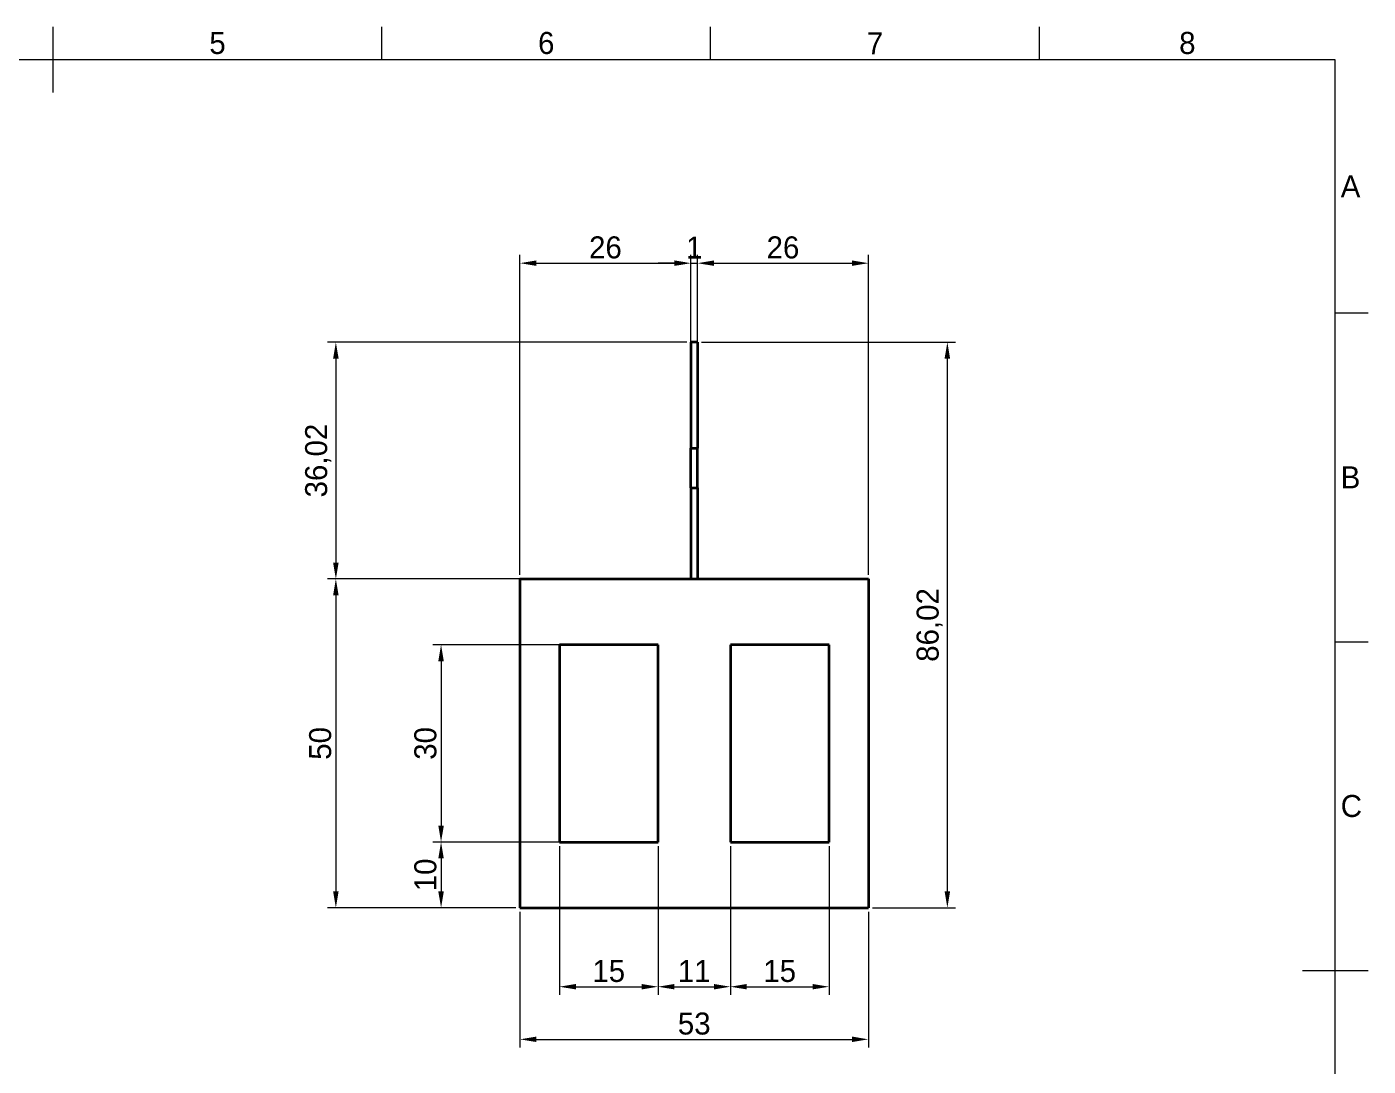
# Model space of a CAD drawing. Header units: millimetres. Extents: x 15 to 415, y 5 to 292.
# Drawn here: x 211 to 415, y 134 to 292 of the extents above; entities that cross this region are included whole.
import ezdxf

# ---------------------------------------------------------------- set-up
doc = ezdxf.new("R2010")
doc.units = ezdxf.units.MM
for name, color, linetype in [('Annotations', 7, 'Continuous'), ('Border', 7, 'Continuous'), ('Geometries', 7, 'Continuous')]:
    doc.layers.add(name, color=color, linetype=linetype)
doc.styles.add('Shapr0', font='txt', dxfattribs={"height": 3.3495})
doc.styles.add('Shapr17', font='txt', dxfattribs={"height": 3.3495})
doc.dimstyles.new('ISO-25', dxfattribs={"dimtxt": 2.5, "dimasz": 2.5, "dimexe": 1.25, "dimexo": 0.625, "dimtad": 1, "dimtxsty": 'Standard', "dimcen": 2.5, "dimadec": 0, "dimazin": 0, "dimtfac": 1, "dimtmove": 0, "dimatfit": 3, "dimfxl": 1, "dimarcsym": 0})

# ---------------------------------------------------------------- blocks, each defined once
blk = doc.blocks.new('*D2')
at = {"layer": 'Annotations', "color": 0, "linetype": 'Continuous', "lineweight": 15}
for p, q in [((285.38, 208.04), (256.75, 208.04)), ((258, 205.54), (258, 160.54)), ((285.38, 158.04), (256.75, 158.04))]:
    blk.add_line(p, q, dxfattribs=at)
at = {"layer": 'Annotations', "color": 0}
for points in [[(258.42, 205.54), (257.58, 205.54), (258, 208.04)], [(257.58, 160.54), (258.42, 160.54), (258, 158.04)]]:
    blk.add_solid(points, dxfattribs=at)
at = {"layer": 'Defpoints', "color": 0}
for p in [(286, 208.04), (258, 158.04), (286, 158.04)]:
    blk.add_point(p, dxfattribs=at)
at = {"layer": 'Annotations', "color": 0, "lineweight": 15, "insert": (255.63, 183.04), "char_height": 3.349, "attachment_point": 5, "rotation": 90, "style": 'Shapr17'}
blk.add_mtext('\\A1;50', dxfattribs=at)
blk = doc.blocks.new('*D3')
at = {"layer": 'Annotations', "color": 0, "linetype": 'Continuous', "lineweight": 15}
for p, q in [((286, 157.42), (286, 136.79)), ((339, 157.42), (339, 136.79)), ((288.5, 138.04), (336.5, 138.04))]:
    blk.add_line(p, q, dxfattribs=at)
at = {"layer": 'Annotations', "color": 0}
for points in [[(288.5, 138.46), (288.5, 137.63), (286, 138.04)], [(336.5, 137.63), (336.5, 138.46), (339, 138.04)]]:
    blk.add_solid(points, dxfattribs=at)
at = {"layer": 'Defpoints', "color": 0}
for p in [(286, 158.04), (339, 158.04), (339, 138.04)]:
    blk.add_point(p, dxfattribs=at)
at = {"layer": 'Annotations', "color": 0, "lineweight": 15, "insert": (312.5, 140.42), "char_height": 3.349, "attachment_point": 5, "style": 'Shapr17'}
blk.add_mtext('\\A1;53', dxfattribs=at)
blk = doc.blocks.new('*D4')
at = {"layer": 'Annotations', "color": 0, "linetype": 'Continuous', "lineweight": 15}
for p, q in [((306.38, 198.04), (272.75, 198.04)), ((274, 195.54), (274, 170.54)), ((306.38, 168.04), (272.75, 168.04))]:
    blk.add_line(p, q, dxfattribs=at)
at = {"layer": 'Annotations', "color": 0}
for points in [[(274.42, 195.54), (273.58, 195.54), (274, 198.04)], [(273.58, 170.54), (274.42, 170.54), (274, 168.04)]]:
    blk.add_solid(points, dxfattribs=at)
at = {"layer": 'Defpoints', "color": 0}
for p in [(307, 198.04), (274, 168.04), (307, 168.04)]:
    blk.add_point(p, dxfattribs=at)
at = {"layer": 'Annotations', "color": 0, "lineweight": 15, "insert": (271.63, 183.04), "char_height": 3.349, "attachment_point": 5, "rotation": 90, "style": 'Shapr17'}
blk.add_mtext('\\A1;30', dxfattribs=at)
blk = doc.blocks.new('*D5')
at = {"layer": 'Annotations', "color": 0, "linetype": 'Continuous', "lineweight": 15}
for p, q in [((292, 167.42), (292, 144.79)), ((307, 167.42), (307, 144.79)), ((294.5, 146.04), (304.5, 146.04))]:
    blk.add_line(p, q, dxfattribs=at)
at = {"layer": 'Annotations', "color": 0}
for points in [[(294.5, 146.46), (294.5, 145.63), (292, 146.04)], [(304.5, 145.63), (304.5, 146.46), (307, 146.04)]]:
    blk.add_solid(points, dxfattribs=at)
at = {"layer": 'Defpoints', "color": 0}
for p in [(292, 168.04), (307, 168.04), (307, 146.04)]:
    blk.add_point(p, dxfattribs=at)
at = {"layer": 'Annotations', "color": 0, "lineweight": 15, "insert": (299.5, 148.42), "char_height": 3.349, "attachment_point": 5, "style": 'Shapr17'}
blk.add_mtext('\\A1;15', dxfattribs=at)
blk = doc.blocks.new('*D6')
at = {"layer": 'Annotations', "color": 0, "linetype": 'Continuous', "lineweight": 15}
for p, q in [((307, 167.42), (307, 144.79)), ((318, 167.42), (318, 144.79)), ((309.5, 146.04), (315.5, 146.04))]:
    blk.add_line(p, q, dxfattribs=at)
at = {"layer": 'Annotations', "color": 0}
for points in [[(309.5, 146.46), (309.5, 145.63), (307, 146.04)], [(315.5, 145.63), (315.5, 146.46), (318, 146.04)]]:
    blk.add_solid(points, dxfattribs=at)
at = {"layer": 'Defpoints', "color": 0}
for p in [(307, 168.04), (318, 168.04), (318, 146.04)]:
    blk.add_point(p, dxfattribs=at)
at = {"layer": 'Annotations', "color": 0, "lineweight": 15, "insert": (312.5, 148.42), "char_height": 3.349, "attachment_point": 5, "style": 'Shapr17'}
blk.add_mtext('\\A1;11', dxfattribs=at)
blk = doc.blocks.new('*D7')
at = {"layer": 'Annotations', "color": 0, "linetype": 'Continuous', "lineweight": 15}
for p, q in [((318, 167.42), (318, 144.79)), ((333, 167.42), (333, 144.79)), ((320.5, 146.04), (330.5, 146.04))]:
    blk.add_line(p, q, dxfattribs=at)
at = {"layer": 'Annotations', "color": 0}
for points in [[(320.5, 146.46), (320.5, 145.63), (318, 146.04)], [(330.5, 145.63), (330.5, 146.46), (333, 146.04)]]:
    blk.add_solid(points, dxfattribs=at)
at = {"layer": 'Defpoints', "color": 0}
for p in [(318, 168.04), (333, 168.04), (333, 146.04)]:
    blk.add_point(p, dxfattribs=at)
at = {"layer": 'Annotations', "color": 0, "lineweight": 15, "insert": (325.5, 148.42), "char_height": 3.349, "attachment_point": 5, "style": 'Shapr17'}
blk.add_mtext('\\A1;15', dxfattribs=at)
blk = doc.blocks.new('*D8')
at = {"layer": 'Annotations', "color": 0, "linetype": 'Continuous', "lineweight": 15}
for p, q in [((291.38, 168.04), (272.75, 168.04)), ((274, 165.54), (274, 160.54)), ((285.38, 158.04), (272.75, 158.04))]:
    blk.add_line(p, q, dxfattribs=at)
at = {"layer": 'Annotations', "color": 0}
for points in [[(274.42, 165.54), (273.58, 165.54), (274, 168.04)], [(273.58, 160.54), (274.42, 160.54), (274, 158.04)]]:
    blk.add_solid(points, dxfattribs=at)
at = {"layer": 'Defpoints', "color": 0}
for p in [(292, 168.04), (274, 158.04), (286, 158.04)]:
    blk.add_point(p, dxfattribs=at)
at = {"layer": 'Annotations', "color": 0, "lineweight": 15, "insert": (271.63, 163.04), "char_height": 3.349, "attachment_point": 5, "rotation": 90, "style": 'Shapr17'}
blk.add_mtext('\\A1;10', dxfattribs=at)
blk = doc.blocks.new('*D9')
at = {"layer": 'Annotations', "color": 0, "linetype": 'Continuous', "lineweight": 15}
for p, q in [((312, 244.69), (312, 257.31)), ((313, 244.69), (313, 257.31)), ((309.5, 256.06), (307, 256.06)), ((312, 256.06), (313, 256.06)), ((312, 256.06), (313, 256.06)), ((315.5, 256.06), (318, 256.06))]:
    blk.add_line(p, q, dxfattribs=at)
at = {"layer": 'Annotations', "color": 0}
for points in [[(309.5, 255.65), (309.5, 256.48), (312, 256.06)], [(315.5, 256.48), (315.5, 255.65), (313, 256.06)]]:
    blk.add_solid(points, dxfattribs=at)
at = {"layer": 'Defpoints', "color": 0}
for p in [(313, 256.06), (312, 244.06), (313, 244.06)]:
    blk.add_point(p, dxfattribs=at)
at = {"layer": 'Annotations', "color": 0, "lineweight": 15, "insert": (312.5, 258.44), "char_height": 3.349, "attachment_point": 5, "style": 'Shapr17'}
blk.add_mtext('\\A1;1', dxfattribs=at)
blk = doc.blocks.new('*D10')
at = {"layer": 'Annotations', "color": 0, "linetype": 'Continuous', "lineweight": 15}
for p, q in [((311.38, 244.06), (256.75, 244.06)), ((258, 241.56), (258, 210.54)), ((311.38, 208.04), (256.75, 208.04))]:
    blk.add_line(p, q, dxfattribs=at)
at = {"layer": 'Annotations', "color": 0}
for points in [[(258.42, 241.56), (257.58, 241.56), (258, 244.06)], [(257.58, 210.54), (258.42, 210.54), (258, 208.04)]]:
    blk.add_solid(points, dxfattribs=at)
at = {"layer": 'Defpoints', "color": 0}
for p in [(312, 244.06), (258, 208.04), (312, 208.04)]:
    blk.add_point(p, dxfattribs=at)
at = {"layer": 'Annotations', "color": 0, "lineweight": 15, "insert": (255.31, 226.05), "char_height": 3.349, "attachment_point": 5, "rotation": 90, "style": 'Shapr17'}
blk.add_mtext('\\A1;36,02', dxfattribs=at)
blk = doc.blocks.new('*D11')
at = {"layer": 'Annotations', "color": 0, "linetype": 'Continuous', "lineweight": 15}
for p, q in [((313.62, 244.06), (352.25, 244.06)), ((351, 160.54), (351, 241.56)), ((339.62, 158.04), (352.25, 158.04))]:
    blk.add_line(p, q, dxfattribs=at)
at = {"layer": 'Annotations', "color": 0}
for points in [[(351.42, 241.56), (350.58, 241.56), (351, 244.06)], [(350.58, 160.54), (351.42, 160.54), (351, 158.04)]]:
    blk.add_solid(points, dxfattribs=at)
at = {"layer": 'Defpoints', "color": 0}
for p in [(313, 244.06), (351, 244.06), (339, 158.04)]:
    blk.add_point(p, dxfattribs=at)
at = {"layer": 'Annotations', "color": 0, "lineweight": 15, "insert": (348.31, 201.05), "char_height": 3.349, "attachment_point": 5, "rotation": 90, "style": 'Shapr17'}
blk.add_mtext('\\A1;86,02', dxfattribs=at)
blk = doc.blocks.new('*D12')
at = {"layer": 'Annotations', "color": 0, "linetype": 'Continuous', "lineweight": 15}
for p, q in [((286, 208.67), (286, 257.31)), ((312, 208.67), (312, 257.31)), ((288.5, 256.06), (309.5, 256.06))]:
    blk.add_line(p, q, dxfattribs=at)
at = {"layer": 'Annotations', "color": 0}
for points in [[(288.5, 256.48), (288.5, 255.65), (286, 256.06)], [(309.5, 255.65), (309.5, 256.48), (312, 256.06)]]:
    blk.add_solid(points, dxfattribs=at)
at = {"layer": 'Defpoints', "color": 0}
for p in [(312, 256.06), (286, 208.04), (312, 208.04)]:
    blk.add_point(p, dxfattribs=at)
at = {"layer": 'Annotations', "color": 0, "lineweight": 15, "insert": (299, 258.44), "char_height": 3.349, "attachment_point": 5, "style": 'Shapr17'}
blk.add_mtext('\\A1;26', dxfattribs=at)
blk = doc.blocks.new('*D13')
at = {"layer": 'Annotations', "color": 0, "linetype": 'Continuous', "lineweight": 15}
for p, q in [((313, 208.67), (313, 257.31)), ((339, 208.67), (339, 257.31)), ((315.5, 256.06), (336.5, 256.06))]:
    blk.add_line(p, q, dxfattribs=at)
at = {"layer": 'Annotations', "color": 0}
for points in [[(315.5, 256.48), (315.5, 255.65), (313, 256.06)], [(336.5, 255.65), (336.5, 256.48), (339, 256.06)]]:
    blk.add_solid(points, dxfattribs=at)
at = {"layer": 'Defpoints', "color": 0}
for p in [(339, 256.06), (313, 208.04), (339, 208.04)]:
    blk.add_point(p, dxfattribs=at)
at = {"layer": 'Annotations', "color": 0, "lineweight": 15, "insert": (326, 258.44), "char_height": 3.349, "attachment_point": 5, "style": 'Shapr17'}
blk.add_mtext('\\A1;26', dxfattribs=at)

msp = doc.modelspace()

# ---------------------------------------------------------------- linework, layer by layer
at = {"layer": 'Border', "linetype": 'Continuous', "lineweight": 15}
for p, q in [((215, 282), (215, 292)), ((265, 287), (265, 292)), ((315, 287), (315, 292)), ((365, 287), (365, 292)), ((410, 287), (20, 287)), ((410, 10), (410, 287)), ((410, 248.5), (415, 248.5)), ((410, 198.5), (415, 198.5)), ((405, 148.5), (415, 148.5))]:
    msp.add_line(p, q, dxfattribs=at)
at = {"layer": 'Geometries', "linetype": 'Continuous', "lineweight": 40}
for p, q in [((313, 244.062), (312, 244.062)), ((312, 244.062), (312, 227.925)), ((313, 244.062), (313, 227.925)), ((312, 227.925), (313, 227.925)), ((312, 221.914), (312, 227.925)), ((313, 221.914), (313, 227.925)), ((312, 221.914), (313, 221.914)), ((312, 221.914), (312, 208.044)), ((313, 221.914), (313, 208.044)), ((286, 208.044), (286, 158.044)), ((286, 208.044), (312, 208.044)), ((312, 208.044), (313, 208.044)), ((313, 208.044), (339, 208.044)), ((339, 208.044), (339, 158.044)), ((307, 198.044), (292, 198.044)), ((292, 198.044), (292, 168.044)), ((307, 168.044), (307, 198.044)), ((333, 198.044), (318, 198.044)), ((318, 198.044), (318, 168.044)), ((333, 168.044), (333, 198.044)), ((292, 168.044), (307, 168.044)), ((318, 168.044), (333, 168.044)), ((286, 158.044), (339, 158.044))]:
    msp.add_line(p, q, dxfattribs=at)

# ---------------------------------------------------------------- texts
at = {"layer": 'Border', "linetype": 'Continuous', "lineweight": 15, "char_height": 3.349, "width": 3.3495, "style": 'Shapr0'}
for s, insert, attachment_point in [('5', (240, 287.825), 8), ('6', (290, 287.825), 8), ('7', (340, 287.825), 8), ('8', (387.5, 287.825), 8), ('A', (410.825, 267.75), 4), ('B', (410.825, 223.5), 4), ('C', (410.825, 173.5), 4)]:
    msp.add_mtext(s, dxfattribs=dict(at, insert=insert, attachment_point=attachment_point))

# ---------------------------------------------------------------- dimensions: what is measured, and where the dimension line sits
at = {"layer": 'Annotations', "linetype": 'Continuous', "lineweight": 15}
for base, p1, p2, picture, middle in [((312, 256.062), (286, 208.044), (312, 208.044), '*D12', (299, 256.062)), ((313, 256.062), (312, 244.062), (313, 244.062), '*D9', (312.5, 256.062)), ((339, 256.062), (313, 208.044), (339, 208.044), '*D13', (326, 256.062)), ((307, 146.044), (292, 168.044), (307, 168.044), '*D5', (299.5, 146.044)), ((318, 146.044), (307, 168.044), (318, 168.044), '*D6', (312.5, 146.044)), ((333, 146.044), (318, 168.044), (333, 168.044), '*D7', (325.5, 146.044)), ((339, 138.044), (286, 158.044), (339, 158.044), '*D3', (312.5, 138.044))]:
    dim = msp.add_linear_dim(base=base, p1=p1, p2=p2, dimstyle='ISO-25', override={"dimscale": 1, "dimgap": 0.7, "dimdec": 2, "dimlfac": 1, "dimrnd": 0.01, "dimzin": 8, "dimdsep": 44, "dimtxsty": 'Shapr17', "dimse1": 0, "dimse2": 0, "dimadec": 2, "dimtol": 0, "dimlim": 0, "dimtp": 0, "dimtm": 0, "dimtfac": 0.6, "dimtdec": 8, "dimfrac": 2, "dimtolj": 1, "dimlwd": 15, "dimlwe": 15}, dxfattribs=at)
    dim.commit()
    dim.dimension.update_dxf_attribs({"geometry": picture, "text_midpoint": middle, "dimtype": 160})
for base, p1, p2, picture, middle in [((258, 208.044), (312, 244.062), (312, 208.044), '*D10', (258, 226.053)), ((351, 244.062), (339, 158.044), (313, 244.062), '*D11', (351, 201.053)), ((258, 158.044), (286, 208.044), (286, 158.044), '*D2', (258, 183.044)), ((274, 168.044), (307, 198.044), (307, 168.044), '*D4', (274, 183.044)), ((274, 158.044), (292, 168.044), (286, 158.044), '*D8', (274, 163.044))]:
    dim = msp.add_linear_dim(base=base, p1=p1, p2=p2, angle=90, dimstyle='ISO-25', override={"dimscale": 1, "dimgap": 0.7, "dimdec": 2, "dimlfac": 1, "dimrnd": 0.01, "dimzin": 8, "dimdsep": 44, "dimtxsty": 'Shapr17', "dimse1": 0, "dimse2": 0, "dimadec": 2, "dimtol": 0, "dimlim": 0, "dimtp": 0, "dimtm": 0, "dimtfac": 0.6, "dimtdec": 8, "dimfrac": 2, "dimtolj": 1, "dimlwd": 15, "dimlwe": 15}, dxfattribs=at)
    dim.commit()
    dim.dimension.update_dxf_attribs({"geometry": picture, "text_midpoint": middle, "dimtype": 160})

doc.saveas('drawing.dxf')
